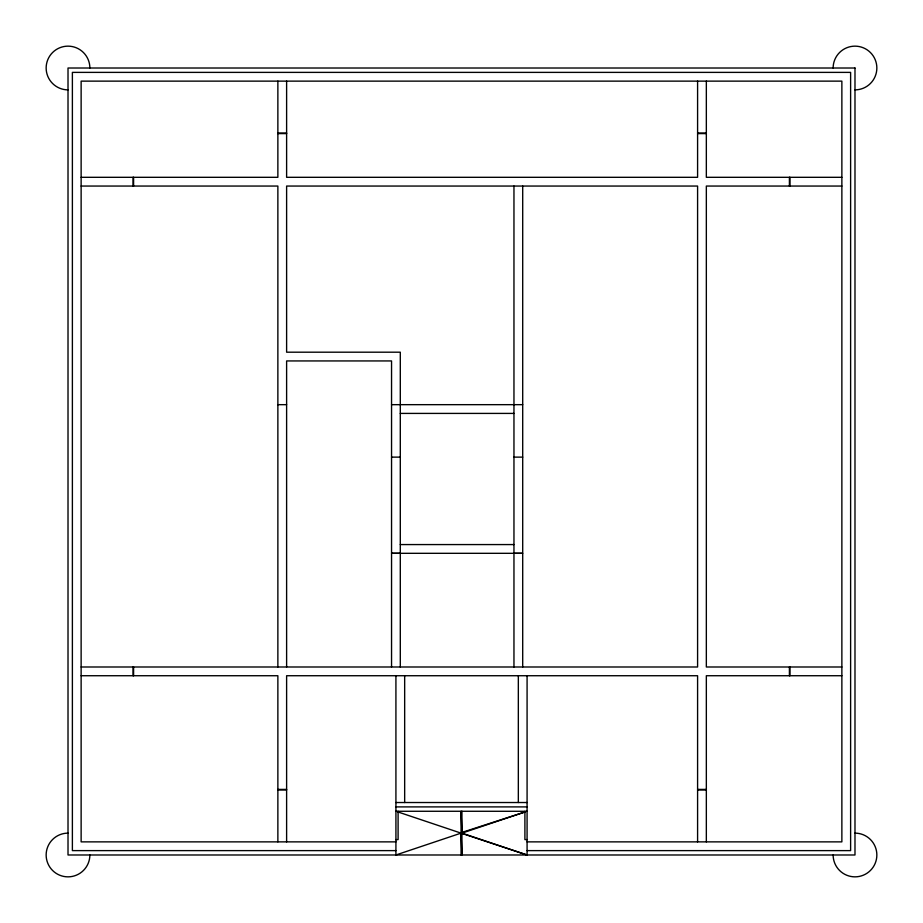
<?xml version="1.0" encoding="UTF-8"?>
<svg xmlns="http://www.w3.org/2000/svg" width="923" height="923" viewBox="0 0 923 923"><rect width="100%" height="100%" fill="white"/><g stroke="black" fill="none" stroke-linecap="round" stroke-linejoin="round"><path stroke-width="1.38" d="M527.079 675.728L527.079 854.986L461.062 833.134L395.921 854.986L395.921 675.728M395.921 811.271L461.938 811.271L461.938 854.986L461.062 833.561L461.938 833.561L461.062 832.696L525.729 811.732L461.938 833.134L527.079 854.986M277.869 133.062L286.615 133.062M697.592 133.062L706.337 133.062M277.869 133.593L286.615 133.593M697.592 133.593L706.337 133.593M81.132 177.308L277.869 177.308L277.869 81.132M841.868 177.308L706.337 177.308L706.337 81.132M81.132 186.054L277.869 186.054L277.869 666.994M841.868 186.054L706.337 186.054L706.337 666.994L841.868 666.994M277.869 404.666L286.615 404.666M391.548 404.666L522.706 404.666M400.294 413.412L513.961 413.412M391.548 457.127L400.294 457.127M513.961 457.127L522.706 457.127M400.294 544.57L513.961 544.57M400.294 553.304L391.548 553.315L522.706 553.315L513.961 553.304M81.132 666.994L697.592 666.994L697.592 186.054L286.615 186.054L286.615 352.194L400.294 352.194L400.294 666.994M81.132 675.728L277.869 675.728L277.869 841.868M841.868 675.728L706.337 675.728L706.337 841.868M277.869 789.407L286.615 789.407M697.592 789.407L706.337 789.407M277.869 789.938L286.615 789.938M697.592 789.938L706.337 789.938M395.921 802.525L527.079 802.525M395.921 806.898L527.079 806.898M461.938 811.271L527.079 811.294M395.921 839.595L398.101 839.595L398.101 811.271M527.079 839.595L524.899 839.595L524.899 811.294M395.921 841.868L81.132 841.868L81.132 81.132L841.868 81.132L841.868 841.868L527.079 841.868M395.921 850.614L72.386 850.614L72.386 72.386L850.614 72.386L850.614 850.614L527.079 850.614M397.271 811.721L461.062 833.134M461.938 832.696L461.062 811.271L461.062 854.986M789.938 177.308L789.938 186.054M789.938 666.994L789.938 675.728M789.407 177.308L789.407 186.054M789.407 666.994L789.407 675.728M697.592 81.132L697.592 177.308L286.615 177.308L286.615 81.132M697.592 841.868L697.592 675.728L286.615 675.728L286.615 841.868M522.706 186.054L522.706 666.994M518.334 675.728L518.334 802.525M513.961 186.054L513.961 666.994M404.666 675.728L404.666 802.525M391.548 666.994L391.548 360.939L286.615 360.939L286.615 666.994M133.593 177.308L133.593 186.054M133.593 666.994L133.593 675.728M133.062 177.308L133.062 186.054M133.062 666.994L133.062 675.728M68.014 89.866A21.864 21.864 0 0 1 46.15 68.014A21.864 21.864 0 0 1 68.014 46.15A21.864 21.864 0 0 1 89.866 68.014M854.986 833.134A21.864 21.864 0 0 1 876.85 854.986A21.864 21.864 0 0 1 854.986 876.85A21.864 21.864 0 0 1 833.134 854.986M833.134 68.014A21.864 21.864 0 0 1 854.986 46.15A21.864 21.864 0 0 1 876.85 68.014A21.864 21.864 0 0 1 854.986 89.866M89.866 854.986A21.864 21.864 0 0 1 68.014 876.85A21.864 21.864 0 0 1 46.15 854.986A21.864 21.864 0 0 1 68.014 833.134M854.986 68.014L68.014 68.014L68.014 854.986L854.986 854.986L854.986 68.014"/></g></svg>
